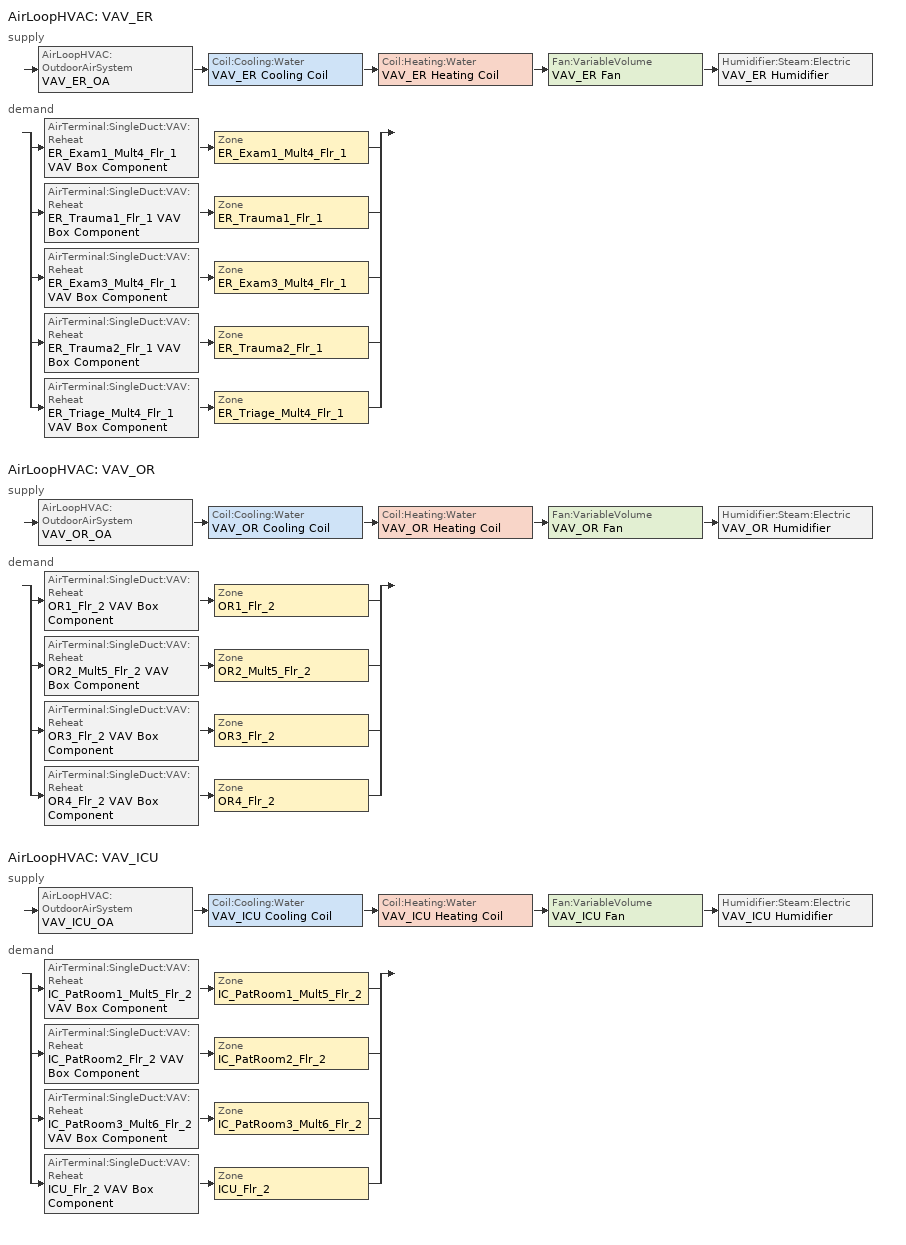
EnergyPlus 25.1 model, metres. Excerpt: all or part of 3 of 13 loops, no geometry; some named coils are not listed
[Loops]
AirLoopHVAC 'VAV_ER'
 supply: AirLoopHVAC:OutdoorAirSystem 'VAV_ER_OA' > Coil:Cooling:Water 'VAV_ER Cooling Coil' > Coil:Heating:Water 'VAV_ER Heating Coil' > Fan:VariableVolume 'VAV_ER Fan' > Humidifier:Steam:Electric 'VAV_ER Humidifier'
 demand: split
  | AirTerminal:SingleDuct:VAV:Reheat 'ER_Exam1_Mult4_Flr_1 VAV Box Component' > Zone 'ER_Exam1_Mult4_Flr_1'
  | AirTerminal:SingleDuct:VAV:Reheat 'ER_Trauma1_Flr_1 VAV Box Component' > Zone 'ER_Trauma1_Flr_1'
  | AirTerminal:SingleDuct:VAV:Reheat 'ER_Exam3_Mult4_Flr_1 VAV Box Component' > Zone 'ER_Exam3_Mult4_Flr_1'
  | AirTerminal:SingleDuct:VAV:Reheat 'ER_Trauma2_Flr_1 VAV Box Component' > Zone 'ER_Trauma2_Flr_1'
  | AirTerminal:SingleDuct:VAV:Reheat 'ER_Triage_Mult4_Flr_1 VAV Box Component' > Zone 'ER_Triage_Mult4_Flr_1'
AirLoopHVAC 'VAV_OR'
 supply: AirLoopHVAC:OutdoorAirSystem 'VAV_OR_OA' > Coil:Cooling:Water 'VAV_OR Cooling Coil' > Coil:Heating:Water 'VAV_OR Heating Coil' > Fan:VariableVolume 'VAV_OR Fan' > Humidifier:Steam:Electric 'VAV_OR Humidifier'
 demand: split
  | AirTerminal:SingleDuct:VAV:Reheat 'OR1_Flr_2 VAV Box Component' > Zone 'OR1_Flr_2'
  | AirTerminal:SingleDuct:VAV:Reheat 'OR2_Mult5_Flr_2 VAV Box Component' > Zone 'OR2_Mult5_Flr_2'
  | AirTerminal:SingleDuct:VAV:Reheat 'OR3_Flr_2 VAV Box Component' > Zone 'OR3_Flr_2'
  | AirTerminal:SingleDuct:VAV:Reheat 'OR4_Flr_2 VAV Box Component' > Zone 'OR4_Flr_2'
AirLoopHVAC 'VAV_ICU'
 supply: AirLoopHVAC:OutdoorAirSystem 'VAV_ICU_OA' > Coil:Cooling:Water 'VAV_ICU Cooling Coil' > Coil:Heating:Water 'VAV_ICU Heating Coil' > Fan:VariableVolume 'VAV_ICU Fan' > Humidifier:Steam:Electric 'VAV_ICU Humidifier'
 demand: split
  | AirTerminal:SingleDuct:VAV:Reheat 'IC_PatRoom1_Mult5_Flr_2 VAV Box Component' > Zone 'IC_PatRoom1_Mult5_Flr_2'
  | AirTerminal:SingleDuct:VAV:Reheat 'IC_PatRoom2_Flr_2 VAV Box Component' > Zone 'IC_PatRoom2_Flr_2'
  | AirTerminal:SingleDuct:VAV:Reheat 'IC_PatRoom3_Mult6_Flr_2 VAV Box Component' > Zone 'IC_PatRoom3_Mult6_Flr_2'
  | AirTerminal:SingleDuct:VAV:Reheat 'ICU_Flr_2 VAV Box Component' > Zone 'ICU_Flr_2'
[Sizing:System] Type of Load to Size On=Sensible; Design Outdoor Air Flow Rate {m3/s}=autosize; Central Heating Maximum System Air Flow Ratio=1; Preheat Design Temperature {C}=7; Preheat Design Humidity Ratio {kgWater/kgDryAir}=0.008; Precool Design Temperature {C}=12.8; Precool Design Humidity Ratio {kgWater/kgDryAir}=0.008; Central Cooling Design Supply Air Temperature {C}=12.8; Central Heating Design Supply Air Temperature {C}=-15; Type of Zone Sum to Use=NonCoincident; 100% Outdoor Air in Cooling=No; 100% Outdoor Air in Heating=No; Central Cooling Design Supply Air Humidity Ratio {kgWater/kgDryAir}=0.0085; Central Heating Design Supply Air Humidity Ratio {kgWater/kgDryAir}=0.008; Cooling Supply Air Flow Rate Method=DesignDay; Cooling Supply Air Flow Rate {m3/s}=0; Heating Supply Air Flow Rate Method=DesignDay; Heating Supply Air Flow Rate {m3/s}=0; System Outdoor Air Method=ZoneSum
VAV_ER; VAV_OR; VAV_ICU
[AirLoopHVAC] Design Supply Air Flow Rate {m3/s}=AUTOSIZE
VAV_ER; VAV_OR; VAV_ICU
[SetpointManager:MixedAir] Control Variable=Temperature
Name | Setpoint Node or NodeList
VAV_ER_CoolC SAT Manager | VAV_ER_CoolC-VAV_ER_HeatCNode
VAV_ER_HeatC MixedAir Manager | VAV_ER_HeatC-VAV_ER FanNode
VAV_ER_OAMixed Air Temp Manager | VAV_ER_OA-VAV_ER_CoolCNode
VAV_OR_CoolC SAT Manager | VAV_OR_CoolC-VAV_OR_HeatCNode
VAV_OR_HeatC MixedAir Manager | VAV_OR_HeatC-VAV_OR FanNode
VAV_OR_OAMixed Air Temp Manager | VAV_OR_OA-VAV_OR_CoolCNode
VAV_ICU_CoolC SAT Manager | VAV_ICU_CoolC-VAV_ICU_HeatCNode
VAV_ICU_HeatC MixedAir Manager | VAV_ICU_HeatC-VAV_ICU FanNode
VAV_ICU_OAMixed Air Temp Manager | VAV_ICU_OA-VAV_ICU_CoolCNode
[Controller:OutdoorAir] Minimum Outdoor Air Flow Rate {m3/s}=AUTOSIZE; Maximum Outdoor Air Flow Rate {m3/s}=AUTOSIZE; Economizer Control Type=NoEconomizer; Economizer Control Action Type=ModulateFlow; Lockout Type=LockoutWithHeating; Minimum Limit Type=FixedMinimum; Minimum Outdoor Air Schedule=MinOA_Sched
Name | Minimum Fraction of Outdoor Air Schedule | Heat Recovery Bypass Control Type
VAV_ER_OA_Controller | VAV_ER_OAminOAFracSchedule
VAV_OR_OA_Controller | VAV_OR_OAminOAFracSchedule
VAV_ICU_OA_Controller | VAV_ICU_OAminOAFracSchedule | BypassWhenOAFlowGreaterThanMinimum
[Fan:VariableVolume] Availability Schedule=HVACOperationSchd; Maximum Flow Rate {m3/s}=AUTOSIZE; Motor In Airstream Fraction=1; Fan Power Coefficient 1=0.0408; Fan Power Coefficient 2=0.088; Fan Power Coefficient 3=-0.0729; Fan Power Coefficient 4=0.9437; Fan Power Coefficient 5=0
Name | Fan Total Efficiency | Pressure Rise {Pa} | Fan Power Minimum Flow Rate Input Method | Fan Power Minimum Flow Fraction | Motor Efficiency | Fan Power Minimum Air Flow Rate {m3/s}
VAV_ER Fan | 0.6045 | 1314.72 | Fraction | 0.25 | 0.93
VAV_OR Fan | 0.61165 | 1389.42 | FixedFlowRate |  | 0.941 | 0
VAV_ICU Fan | 0.6045 | 1389.42 | Fraction | 0.25 | 0.93
[SetpointManager:OutdoorAirPretreat]
VAV_ICU Heat Exchanger Supply Air Temp Manager: Control Variable=Temperature; Minimum Setpoint Temperature {C}=-99; Maximum Setpoint Temperature {C}=99; Minimum Setpoint Humidity Ratio {kgWater/kgDryAir}=0.00001; Maximum Setpoint Humidity Ratio {kgWater/kgDryAir}=1; Setpoint Node or NodeList=VAV_ICU Heat Recovery Outlet Node
[HeatExchanger:AirToAir:SensibleAndLatent]
VAV_ICU OA Heat Recovery: Availability Schedule=Always_On; Nominal Supply Air Flow Rate {m3/s}=AUTOSIZE; Sensible Effectiveness at 100% Heating Air Flow=0.7; Latent Effectiveness at 100% Heating Air Flow=0.6; Sensible Effectiveness at 100% Cooling Air Flow=0.75; Latent Effectiveness at 100% Cooling Air Flow=0.6; Nominal Electric Power {W}=1539.65; Supply Air Outlet Temperature Control=Yes; Heat Exchanger Type=Rotary; Frost Control Type=ExhaustOnly; Threshold Temperature {C}=-23.3; Initial Defrost Time Fraction=0.167; Rate of Defrost Time Fraction Increase {1/K}=1.44
[Coil:Cooling:Water] Availability Schedule=Always_On; Design Water Flow Rate {m3/s}=Autosize; Design Air Flow Rate {m3/s}=Autosize; Design Inlet Water Temperature {C}=AUTOSIZE; Design Inlet Air Temperature {C}=Autosize; Design Outlet Air Temperature {C}=Autosize; Design Inlet Air Humidity Ratio {kgWater/kgDryAir}=Autosize; Design Outlet Air Humidity Ratio {kgWater/kgDryAir}=Autosize; Type of Analysis=SimpleAnalysis; Heat Exchanger Configuration=CrossFlow
VAV_ER Cooling Coil; VAV_OR Cooling Coil; VAV_ICU Cooling Coil
[Controller:WaterCoil] Control Variable=Temperature; Actuator Variable=FLOW; Maximum Actuated Flow {m3/s}=AUTOSIZE; Minimum Actuated Flow {m3/s}=0
Name | Action | Controller Convergence Tolerance {deltaC}
VAV_ER_CoolC_Controller; VAV_OR_CoolC_Controller; VAV_ICU_CoolC_Controller | REVERSE
VAV_ER_HeatC_Controller; VAV_OR_HeatC_Controller; VAV_ICU_HeatC_Controller | NORMAL | 0.0001
[Coil:Heating:Water] Availability Schedule=Always_On; U-Factor Times Area Value {W/K}=AUTOSIZE; Maximum Water Flow Rate {m3/s}=AUTOSIZE; Performance Input Method=UFactorTimesAreaAndDesignWaterFlowRate; Rated Capacity {W}=AUTOSIZE; Rated Inlet Water Temperature {C}=82.22; Rated Inlet Air Temperature {C}=-20; Rated Outlet Water Temperature {C}=54.44; Rated Outlet Air Temperature {C}=12.8
VAV_ER Heating Coil; VAV_OR Heating Coil; VAV_ICU Heating Coil
[Sizing:Zone] Zone Cooling Design Supply Air Temperature Input Method=SupplyAirTemperature; Zone Cooling Design Supply Air Temperature {C}=12.8; Zone Heating Design Supply Air Temperature Input Method=SupplyAirTemperature; Zone Heating Design Supply Air Temperature {C}=40; Zone Cooling Design Supply Air Humidity Ratio {kgWater/kgDryAir}=0.0085; Zone Heating Design Supply Air Humidity Ratio {kgWater/kgDryAir}=0.008; Cooling Design Air Flow Method=DesignDayWithLimit; Cooling Design Air Flow Rate {m3/s}=0; Cooling Minimum Air Flow Fraction=0; Heating Design Air Flow Method=DesignDay; Heating Design Air Flow Rate {m3/s}=0; Zone Load Sizing Method=Sensible Load Only No Latent Load; Zone Latent Cooling Design Supply Air Humidity Ratio Input Method=HumidityRatioDifference; Zone Cooling Design Supply Air Humidity Ratio Difference {kgWater/kgDryAir}=0.005; Zone Latent Heating Design Supply Air Humidity Ratio Input Method=HumidityRatioDifference; Zone Humidification Design Supply Air Humidity Ratio Difference {kgWater/kgDryAir}=0.005
Name | Design Specification Outdoor Air Object | Cooling Minimum Air Flow per Zone Floor Area {m3/s-m2}
ER_Exam1_Mult4_Flr_1 | SZ DSOA ER_Exam1_Mult4_Flr_1 | 0.0142221
ER_Trauma1_Flr_1 | SZ DSOA ER_Trauma1_Flr_1 | 0.0142221
ER_Exam3_Mult4_Flr_1 | SZ DSOA ER_Exam3_Mult4_Flr_1 | 0.0142221
ER_Trauma2_Flr_1 | SZ DSOA ER_Trauma2_Flr_1 | 0.0142221
ER_Triage_Mult4_Flr_1 | SZ DSOA ER_Triage_Mult4_Flr_1 | 0.0142221
OR1_Flr_2 | SZ DSOA OR1_Flr_2 | 0.0177769
OR2_Mult5_Flr_2 | SZ DSOA OR2_Mult5_Flr_2 | 0.0177769
OR3_Flr_2 | SZ DSOA OR3_Flr_2 | 0.0177769
OR4_Flr_2 | SZ DSOA OR4_Flr_2 | 0.0177769
IC_PatRoom1_Mult5_Flr_2 | SZ DSOA IC_PatRoom1_Mult5_Flr_2 | 0.00711111
IC_PatRoom2_Flr_2 | SZ DSOA IC_PatRoom2_Flr_2 | 0.00711111
IC_PatRoom3_Mult6_Flr_2 | SZ DSOA IC_PatRoom3_Mult6_Flr_2 | 0.00711111
ICU_Flr_2 | SZ DSOA ICU_Flr_2 | 0.00711111
[DesignSpecification:OutdoorAir] Outdoor Air Method=Flow/Area
Name | Outdoor Air Flow per Zone Floor Area {m3/s-m2}
SZ DSOA ER_Exam1_Mult4_Flr_1; SZ DSOA ER_Trauma1_Flr_1; SZ DSOA ER_Exam3_Mult4_Flr_1; SZ DSOA ER_Trauma2_Flr_1; SZ DSOA ER_Triage_Mult4_Flr_1; SZ DSOA IC_PatRoom1_Mult5_Flr_2; SZ DSOA IC_PatRoom2_Flr_2; SZ DSOA IC_PatRoom3_Mult6_Flr_2; SZ DSOA ICU_Flr_2 | 0.00237066
SZ DSOA OR1_Flr_2; SZ DSOA OR2_Mult5_Flr_2; SZ DSOA OR3_Flr_2; SZ DSOA OR4_Flr_2 | 0.003556
[ZoneControl:Thermostat] Control Type Schedule=Dual Zone Control Type Sched
Name | Zone or ZoneList | Control 1
ER_Exam1_Mult4_Flr_1 Thermostat | ER_Exam1_Mult4_Flr_1 | ER_Exam1_Mult4_Flr_1 Dual SP Control
ER_Trauma1_Flr_1 Thermostat | ER_Trauma1_Flr_1 | ER_Trauma1_Flr_1 Dual SP Control
ER_Exam3_Mult4_Flr_1 Thermostat | ER_Exam3_Mult4_Flr_1 | ER_Exam3_Mult4_Flr_1 Dual SP Control
ER_Trauma2_Flr_1 Thermostat | ER_Trauma2_Flr_1 | ER_Trauma2_Flr_1 Dual SP Control
ER_Triage_Mult4_Flr_1 Thermostat | ER_Triage_Mult4_Flr_1 | ER_Triage_Mult4_Flr_1 Dual SP Control
OR1_Flr_2 Thermostat | OR1_Flr_2 | OR1_Flr_2 Dual SP Control
OR2_Mult5_Flr_2 Thermostat | OR2_Mult5_Flr_2 | OR2_Mult5_Flr_2 Dual SP Control
OR3_Flr_2 Thermostat | OR3_Flr_2 | OR3_Flr_2 Dual SP Control
OR4_Flr_2 Thermostat | OR4_Flr_2 | OR4_Flr_2 Dual SP Control
IC_PatRoom1_Mult5_Flr_2 Thermostat | IC_PatRoom1_Mult5_Flr_2 | IC_PatRoom1_Mult5_Flr_2 Dual SP Control
IC_PatRoom2_Flr_2 Thermostat | IC_PatRoom2_Flr_2 | IC_PatRoom2_Flr_2 Dual SP Control
IC_PatRoom3_Mult6_Flr_2 Thermostat | IC_PatRoom3_Mult6_Flr_2 | IC_PatRoom3_Mult6_Flr_2 Dual SP Control
ICU_Flr_2 Thermostat | ICU_Flr_2 | ICU_Flr_2 Dual SP Control
[ThermostatSetpoint:DualSetpoint] Heating Setpoint Temperature Schedule=HtgSetP_Sch; Cooling Setpoint Temperature Schedule=ClgSetP_Sch
ER_Exam1_Mult4_Flr_1 Dual SP Control; ER_Trauma1_Flr_1 Dual SP Control; ER_Exam3_Mult4_Flr_1 Dual SP Control; ER_Trauma2_Flr_1 Dual SP Control; ER_Triage_Mult4_Flr_1 Dual SP Control; OR1_Flr_2 Dual SP Control; OR2_Mult5_Flr_2 Dual SP Control; OR3_Flr_2 Dual SP Control; OR4_Flr_2 Dual SP Control; IC_PatRoom1_Mult5_Flr_2 Dual SP Control; IC_PatRoom2_Flr_2 Dual SP Control; IC_PatRoom3_Mult6_Flr_2 Dual SP Control; ICU_Flr_2 Dual SP Control
[Zone equipment]
ER_Exam1_Mult4_Flr_1: ER_Exam1_Mult4_Flr_1 VAV Box Component
ER_Trauma1_Flr_1: ER_Trauma1_Flr_1 VAV Box Component
ER_Exam3_Mult4_Flr_1: ER_Exam3_Mult4_Flr_1 VAV Box Component
ER_Trauma2_Flr_1: ER_Trauma2_Flr_1 VAV Box Component
ER_Triage_Mult4_Flr_1: ER_Triage_Mult4_Flr_1 VAV Box Component
OR1_Flr_2: OR1_Flr_2 VAV Box Component
OR2_Mult5_Flr_2: OR2_Mult5_Flr_2 VAV Box Component
OR3_Flr_2: OR3_Flr_2 VAV Box Component
OR4_Flr_2: OR4_Flr_2 VAV Box Component
IC_PatRoom1_Mult5_Flr_2: IC_PatRoom1_Mult5_Flr_2 VAV Box Component
IC_PatRoom2_Flr_2: IC_PatRoom2_Flr_2 VAV Box Component
IC_PatRoom3_Mult6_Flr_2: IC_PatRoom3_Mult6_Flr_2 VAV Box Component
ICU_Flr_2: ICU_Flr_2 VAV Box Component
[AirTerminal:SingleDuct:VAV:Reheat] Availability Schedule=ALWAYS_ON; Maximum Air Flow Rate {m3/s}=AUTOSIZE; Maximum Hot Water or Steam Flow Rate {m3/s}=AUTOSIZE; Minimum Hot Water or Steam Flow Rate {m3/s}=0; Convergence Tolerance=0.001; Damper Heating Action=ReverseWithLimits; Maximum Flow Fraction During Reheat=0.5; Maximum Reheat Air Temperature {C}=40
Name | Zone Minimum Air Flow Input Method | Constant Minimum Air Flow Fraction | Reheat Coil | Minimum Air Flow Fraction Schedule
ER_Exam1_Mult4_Flr_1 VAV Box Component | Constant | 1 | ER_Exam1_Mult4_Flr_1 VAV Box Reheat Coil
ER_Trauma1_Flr_1 VAV Box Component | Constant | 1 | ER_Trauma1_Flr_1 VAV Box Reheat Coil
ER_Exam3_Mult4_Flr_1 VAV Box Component | Constant | 1 | ER_Exam3_Mult4_Flr_1 VAV Box Reheat Coil
ER_Trauma2_Flr_1 VAV Box Component | Constant | 1 | ER_Trauma2_Flr_1 VAV Box Reheat Coil
ER_Triage_Mult4_Flr_1 VAV Box Component | Constant | 1 | ER_Triage_Mult4_Flr_1 VAV Box Reheat Coil
OR1_Flr_2 VAV Box Component | Scheduled |  | OR1_Flr_2 VAV Box Reheat Coil | OR_MinSA_Sched
OR2_Mult5_Flr_2 VAV Box Component | Scheduled |  | OR2_Mult5_Flr_2 VAV Box Reheat Coil | OR_MinSA_Sched
OR3_Flr_2 VAV Box Component | Scheduled |  | OR3_Flr_2 VAV Box Reheat Coil | OR_MinSA_Sched
OR4_Flr_2 VAV Box Component | Scheduled |  | OR4_Flr_2 VAV Box Reheat Coil | OR_MinSA_Sched
IC_PatRoom1_Mult5_Flr_2 VAV Box Component | Constant | 1 | IC_PatRoom1_Mult5_Flr_2 VAV Box Reheat Coil
IC_PatRoom2_Flr_2 VAV Box Component | Constant | 1 | IC_PatRoom2_Flr_2 VAV Box Reheat Coil
IC_PatRoom3_Mult6_Flr_2 VAV Box Component | Constant | 1 | IC_PatRoom3_Mult6_Flr_2 VAV Box Reheat Coil
ICU_Flr_2 VAV Box Component | Constant | 1 | ICU_Flr_2 VAV Box Reheat Coil
[SetpointManager:MultiZone:Humidity:Minimum]
Name | HVAC Air Loop | Setpoint Node or NodeList
VAV_ER Humidifier HUMRAT setpoint | VAV_ER | VAV_ER Supply Equipment Outlet Node
VAV_OR Humidifier HUMRAT setpoint | VAV_OR | VAV_OR Supply Equipment Outlet Node
VAV_ICU Humidifier HUMRAT setpoint | VAV_ICU | VAV_ICU Supply Equipment Outlet Node
[SetpointManager:MultiZone:Humidity:Maximum]
Name | HVAC Air Loop | Setpoint Node or NodeList
VAV_ER CoolC HUMRAT setpoint | VAV_ER | VAV_ER_CoolC-VAV_ER_HeatCNode
VAV_OR CoolC HUMRAT setpoint | VAV_OR | VAV_OR_CoolC-VAV_OR_HeatCNode
VAV_ICU CoolC HUMRAT setpoint | VAV_ICU | VAV_ICU_CoolC-VAV_ICU_HeatCNode
[Humidifier:Steam:Electric] Availability Schedule=Always_On; Rated Capacity {m3/s}=3.72e-05; Rated Power {W}=100000; Rated Fan Power {W}=0; Standby Power {W}=0
VAV_ER Humidifier; VAV_OR Humidifier; VAV_ICU Humidifier
[Schedule:Compact]
ALWAYS_ON; HVACOperationSchd; MinOA_Sched: Through: 12/31, For: AllDays, Until: 24:00, 1
HTGSETP_SCH: Through: 12/31, For: ALLDays, Until: 24:00, 21
CLGSETP_SCH: Through: 12/31, For: AllDays, Until: 24:00, 24
OR_MinSA_Sched: Through: 12/31, For: Weekdays, Until: 09:00, 0.2, Until: 18:00, 1, Until: 24:00, 0.2, For: SummerDesignDay, Until: 24:00, 1, For: WinterDesignDay, Until: 24:00, 0.2, For: Saturday, Until: 09:00, 0.2, Until: 17:00, 1, Until: 24:00, 0.2, For: Sunday Holidays AllOtherDays, Until: 24:00, 0.2
VAV_ER_OAminOAFracSchedule; VAV_OR_OAminOAFracSchedule; VAV_ICU_OAminOAFracSchedule: Through: 12/31, For: AllDays, Until: 24:00, 0.33
Dual Zone Control Type Sched: Through: 12/31, For: AllDays, Until: 24:00, 4
